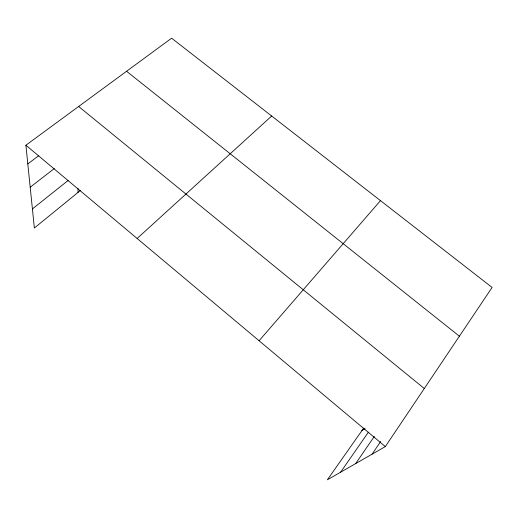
<?xml version="1.0" encoding="UTF-8"?>
<svg xmlns="http://www.w3.org/2000/svg" width="518" height="518" viewBox="0 0 518 518"><rect width="100%" height="100%" fill="white"/><g stroke="black" fill="none" stroke-linecap="round" stroke-linejoin="round"><path stroke-width="0.78" d="M78.011 192.424L78.043 188.435M363.681 428.075L327.37 479.804L385.327 446.594L492.1 287.445L171.613 38.196L25.9 145.221L34.363 228.017L80.491 190.397M372.073 454.189L380.678 441.498M355.665 463.591L374.307 436.46M340.559 472.248L368.402 432.187M259.091 340.747L380.484 200.634M137.128 238.481L271.678 116.019M32.407 208.929L68.13 180.471M30.193 187.238L54.254 168.583M27.81 163.908L38.714 155.698M361.849 430.685L365.106 428.49M126.58 71.277L459.395 336.195M78.639 106.488L424.287 388.519M25.9 145.221L385.327 446.594"/></g></svg>
